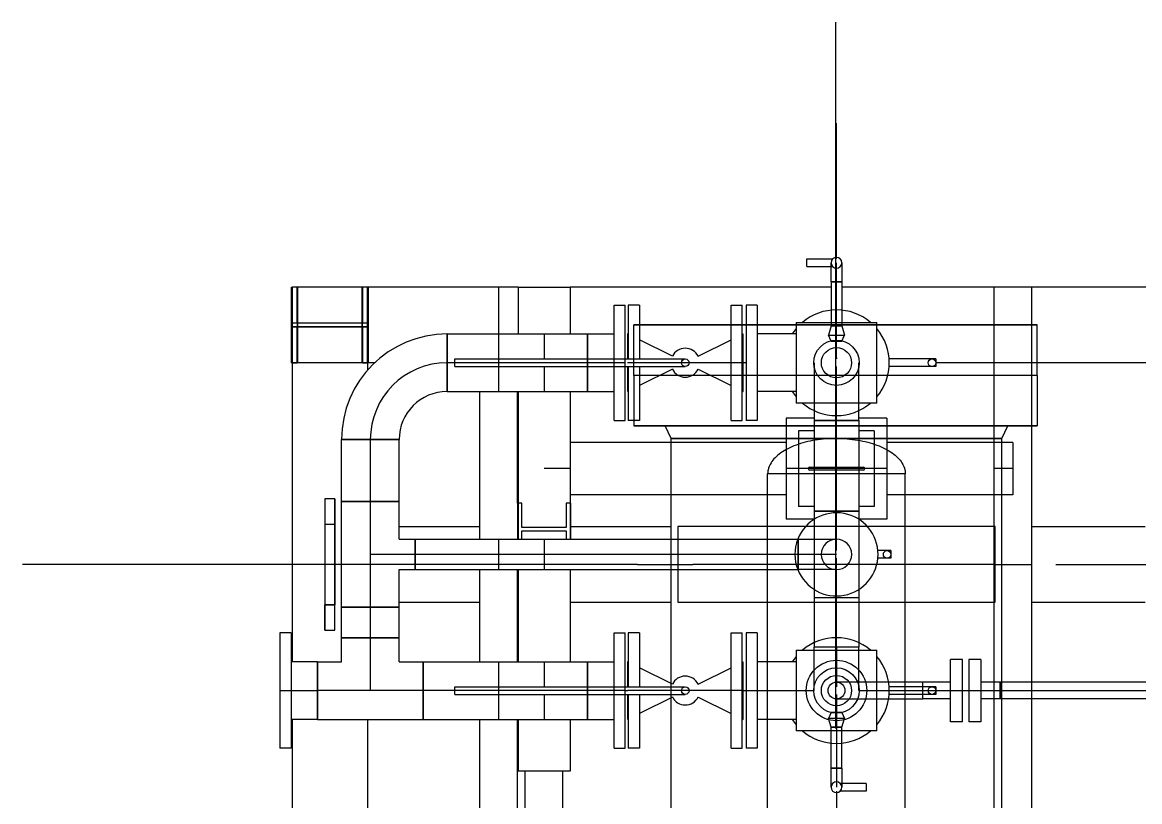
# Model space of a CAD drawing. Header units: inches. Extents: x 295136 to 296247, y 2627183 to 2627409.
# Drawn here: x 295239.568 to 295241.784, y 2627277.012 to 2627278.557 of the extents above; entities that cross this region are included whole.
import ezdxf

# ---------------------------------------------------------------- set-up
doc = ezdxf.new("R2010")
doc.units = ezdxf.units.IN
doc.header["$MEASUREMENT"] = 0
for name, color, linetype in [('EQUIPMENT LAYOUT-EMBED 1_DWG$0$Default', 7, 'Continuous'), ('EQUIPMENT LAYOUT-EMBED 1_DWG$0$DwgTemplate', 7, 'Continuous'), ('Layout', 6, 'Continuous')]:
    doc.layers.add(name, color=color, linetype=linetype)

# ---------------------------------------------------------------- blocks, each defined once
blk = doc.blocks.new('A$C55974CAD')
at = {"layer": 'EQUIPMENT LAYOUT-EMBED 1_DWG$0$Default', "color": 7, "lineweight": 25}
for p, q in [((46.4833, 7.12), (46.4833, 6.9485)), ((46.5167, 6.9485), (46.5167, 7.12)), ((46.4833, 6.9485), (46.5, 6.9485)), ((46.4833, 6.8938), (46.4833, 6.9485)), ((46.5, 6.9485), (46.5167, 6.9485)), ((46.5167, 6.8938), (46.5167, 6.9485)), ((46.4381, 6.8938), (46.5, 6.8938)), ((46.4381, 6.87), (46.4381, 6.8938)), ((46.5, 6.8938), (46.5619, 6.8938)), ((46.5619, 6.87), (46.5619, 6.8938)), ((46.4381, 6.87), (46.5, 6.87)), ((46.5, 6.87), (46.5619, 6.87))]:
    blk.add_line(p, q, dxfattribs=at)
blk.add_circle((46.5, 7.12), 0.0167, dxfattribs=at)
at = {"layer": 'EQUIPMENT LAYOUT-EMBED 1_DWG$0$DwgTemplate', "color": 1, "lineweight": 25}
for p, q in [((46.75, 8.2), (46.75, 8.735)), ((46.75, 7.9559), (46.75, 8.2)), ((47.15, 8.2), (47.15, 8.19)), ((47.15, 8.0362), (47.15, 8.2)), ((47.15, 8.19), (47.2215, 8.19)), ((47.2215, 8.19), (47.2215, 8.06)), ((47.2285, 8.06), (47.2285, 8.19)), ((47.2285, 8.19), (47.3, 8.19)), ((46.4428, 8.05), (45.5221, 8.05)), ((46.6046, 8.05), (46.6046, 8.05)), ((46.8746, 8.05), (46.8746, 8.05)), ((47.3, 8.05), (47.1357, 8.05)), ((47.2215, 8.06), (47.15, 8.06)), ((47.15, 8.06), (47.15, 8.05)), ((47.15, 8.05), (47.3, 8.05)), ((47.3, 8.06), (47.2285, 8.06)), ((46.675, 7.9876), (46.675, 7.8275)), ((46.825, 7.9876), (46.825, 7.8275)), ((46.75, 7.9558), (46.75, 7.9559)), ((46.75, 7.515), (46.75, 7.9558)), ((45.9167, 7.8275), (46.4428, 7.8275)), ((46.5571, 7.8275), (46.7398, 7.8275)), ((46.8002, 7.8275), (47.0928, 7.8275)), ((45.85, 7.7375), (46.34, 7.7375)), ((45.9167, 7.7525), (46.4428, 7.7525)), ((46.4428, 7.7515), (46.34, 7.7515)), ((46.34, 7.6484), (46.34, 7.7515)), ((46.5571, 7.7525), (46.7398, 7.7525)), ((46.7398, 7.7515), (46.5571, 7.7515)), ((46.675, 7.7525), (46.675, 7.7515)), ((46.8716, 7.7528), (46.8002, 7.7528)), ((47.0928, 7.7515), (46.8002, 7.7515)), ((46.8002, 7.744), (46.8164, 7.744)), ((46.8164, 7.744), (46.8164, 7.6559)), ((46.8236, 7.6559), (46.8236, 7.744)), ((46.8236, 7.744), (46.8716, 7.744)), ((46.8716, 7.744), (46.8716, 7.7528)), ((46.8716, 7.7525), (47.0928, 7.7525)), ((47.3, 7.7515), (47.2071, 7.7515)), ((47.3, 7.7515), (47.3, 7.6484)), ((45.85, 7.6625), (46.34, 7.6625)), ((46.4428, 7.6484), (46.34, 7.6484)), ((46.7398, 7.6484), (46.5571, 7.6484)), ((46.675, 7.6484), (46.675, 7.448)), ((46.8164, 7.6559), (46.8002, 7.6559)), ((47.0928, 7.6484), (46.8002, 7.6484)), ((46.8002, 7.6471), (46.8716, 7.6471)), ((46.8716, 7.6559), (46.8236, 7.6559)), ((46.825, 7.6471), (46.825, 7.448)), ((46.8716, 7.6471), (46.8716, 7.6559)), ((46.8884, 7.22), (46.8884, 7.6484)), ((46.9916, 7.22), (46.9916, 7.6484)), ((47.3, 7.6484), (47.2071, 7.6484)), ((46.5, 7.539), (46.5, 7.5345)), ((46.5, 7.3054), (46.5, 7.1644)), ((47.15, 7.2994), (47.15, 7.3054)), ((46.3008, 7.12), (45.84, 7.12)), ((47.3589, 7.1218), (46.425, 7.1218)), ((46.4925, 7.12), (46.4271, 7.12)), ((47.16, 7.12), (47.1575, 7.12)), ((47.16, 7.12), (47.2229, 7.12)), ((47.3558, 7.12), (47.359, 7.12)), ((47.825, 7.1218), (47.3589, 7.1218)), ((47.359, 7.12), (47.625, 7.12)), ((46.5, 7.0755), (46.5, 6.8407)), ((46.8884, 6.77), (46.8884, 7.02)), ((46.9916, 6.77), (46.9916, 7.02)), ((47.15, 6), (47.15, 6.923)), ((46.5, 6.8407), (46.5, 6.8075)), ((45.48, 6.8075), (47.3, 6.8075)), ((46.5, 6.8075), (46.5, 6.7325)), ((46.9916, 6.77), (46.8884, 6.77)), ((45.48, 6.7325), (47.3, 6.7325)), ((46.5, 6.7325), (46.5, 6.46)), ((46.675, 6.7325), (46.675, 6.5075)), ((46.825, 6.7325), (46.825, 6.5075)), ((46.75, 6.685), (46.75, 6.15))]:
    blk.add_line(p, q, dxfattribs=at)
at = {"layer": 'EQUIPMENT LAYOUT-EMBED 1_DWG$0$DwgTemplate', "color": 7, "lineweight": 25}
for p, q in [((46.5, 8.2241), (46.3857, 8.2241)), ((46.3857, 8.2018), (46.3857, 8.2241)), ((46.5, 8.2241), (46.5, 8.1494)), ((46.6143, 8.2241), (46.5, 8.2241)), ((46.6143, 8.2018), (46.6143, 8.2241)), ((46.5, 8.2018), (46.3857, 8.2018)), ((46.4428, 8.1494), (46.4428, 8.2018)), ((46.6143, 8.2018), (46.5, 8.2018)), ((46.5571, 8.1494), (46.5571, 8.2018)), ((47.3, 8.189), (47.15, 8.189)), ((47.15, 8.189), (47.3, 8.189)), ((47.221, 8.05), (47.221, 8.2)), ((47.221, 8.2), (47.221, 8.05)), ((47.229, 8.2), (47.229, 8.05)), ((47.229, 8.2), (47.229, 8.05)), ((46.5, 8.1494), (46.4428, 8.1494)), ((46.4428, 8.1494), (46.5571, 8.1494)), ((46.4428, 8.1494), (46.4428, 7.9401)), ((46.5571, 8.1494), (46.5, 8.1494)), ((46.5, 7.9401), (46.5, 8.1494)), ((46.5, 8.1494), (46.5, 8.1494)), ((46.5, 8.1494), (46.5, 8.1494)), ((46.5571, 8.1494), (46.5571, 8.1019)), ((46.67, 8.135), (46.62, 8.135)), ((46.62, 8.135), (46.67, 8.135)), ((46.62, 8.135), (46.62, 8.115)), ((46.62, 8.135), (46.62, 8.115)), ((46.67, 8.115), (46.67, 8.135)), ((46.67, 8.115), (46.67, 8.135)), ((46.83, 8.135), (46.67, 8.135)), ((46.83, 8.135), (46.67, 8.135)), ((46.67, 8.135), (46.67, 8.115)), ((46.88, 8.135), (46.83, 8.135)), ((46.88, 8.135), (46.83, 8.135)), ((46.83, 8.135), (46.83, 8.115)), ((46.83, 8.135), (46.83, 8.115)), ((46.83, 8.135), (46.83, 8.115)), ((46.88, 8.115), (46.88, 8.135)), ((46.88, 8.115), (46.88, 8.135)), ((46.62, 8.115), (46.67, 8.115)), ((46.62, 8.115), (46.67, 8.115)), ((46.67, 8.115), (46.83, 8.115)), ((46.83, 8.115), (46.67, 8.115)), ((46.83, 8.115), (46.88, 8.115)), ((46.88, 8.115), (46.83, 8.115)), ((46.5571, 8.1019), (46.6046, 8.1019)), ((46.6046, 8.0447), (46.6046, 8.1019)), ((46.6046, 8.1019), (46.6046, 7.9876)), ((46.6046, 8.1019), (46.6653, 8.1019)), ((46.6653, 7.9876), (46.6653, 8.1019)), ((46.6653, 8.1019), (46.8746, 8.1019)), ((46.6653, 8.1019), (46.6653, 7.9876)), ((46.8746, 7.9876), (46.8746, 8.1019)), ((46.8746, 8.1019), (46.8746, 7.9876)), ((46.8746, 8.1019), (46.9976, 8.1019)), ((46.9976, 8.1019), (46.9976, 7.9876)), ((46.9976, 7.9876), (46.9976, 8.1019)), ((47.15, 8.061), (47.3, 8.061)), ((47.3, 8.061), (47.15, 8.061)), ((47.3, 8.049), (47.15, 8.049)), ((47.15, 8.049), (47.3, 8.049)), ((46.6046, 8.0447), (46.5, 8.0447)), ((46.6046, 8.0447), (46.6046, 8.0447)), ((46.6046, 7.9876), (46.6046, 8.0447)), ((46.6653, 8.0447), (46.6046, 8.0447)), ((46.6653, 8.0447), (46.6654, 8.0447)), ((46.8746, 8.0447), (46.6653, 8.0447)), ((46.6654, 8.0447), (46.6654, 8.0447)), ((46.77, 7.9559), (46.77, 8.0447)), ((46.8746, 8.0447), (46.8746, 8.0447)), ((46.9976, 8.0447), (46.8746, 8.0447)), ((46.9976, 8.0447), (46.9976, 8.0447)), ((46.9976, 8.0447), (46.9976, 8.0447)), ((46.5571, 7.9876), (46.5571, 7.9401)), ((46.5571, 7.9876), (46.6046, 7.9876)), ((46.6046, 7.9876), (46.6653, 7.9876)), ((46.6653, 7.9876), (46.7398, 7.9876)), ((46.7398, 7.9876), (46.7398, 7.9559)), ((46.8002, 7.9876), (46.8746, 7.9876)), ((46.8002, 7.9876), (46.8002, 7.9559)), ((46.8746, 7.9876), (46.9976, 7.9876)), ((46.5, 7.9401), (46.4428, 7.9401)), ((46.4428, 7.9401), (46.4428, 7.6137)), ((46.4428, 7.9401), (46.5571, 7.9401)), ((46.5, 7.8772), (46.5, 7.9401)), ((46.5571, 7.9401), (46.5, 7.9401)), ((46.5, 7.9401), (46.5, 7.9401)), ((46.5571, 7.9401), (46.5571, 7.6137)), ((46.7398, 7.9559), (46.8002, 7.9559)), ((46.8002, 7.9558), (46.7398, 7.9558)), ((46.7398, 7.9558), (46.7398, 7.1962)), ((46.77, 7.9558), (46.77, 7.9559)), ((46.77, 7.1962), (46.77, 7.9558)), ((46.8002, 7.9558), (46.8002, 7.1962)), ((47.15, 7.8923), (47.0928, 7.8923)), ((47.0928, 7.8923), (47.0928, 7.6137)), ((47.0928, 7.8923), (47.2071, 7.8923)), ((47.15, 7.8924), (47.15, 7.8924)), ((47.15, 7.8924), (47.15, 7.8923)), ((47.15, 7.8772), (47.15, 7.8923)), ((47.2071, 7.8923), (47.15, 7.8923)), ((47.2071, 7.8923), (47.2071, 7.6137)), ((46.4925, 7.8772), (46.5, 7.8772)), ((46.4925, 7.8772), (46.4925, 7.42)), ((46.5, 7.6137), (46.5, 7.8772)), ((46.5, 7.8772), (46.5075, 7.8772)), ((46.5075, 7.8772), (46.5075, 7.42)), ((47.1425, 7.8772), (47.15, 7.8772)), ((47.1425, 7.8772), (47.1425, 7.42)), ((47.15, 7.8772), (47.1575, 7.8772)), ((47.15, 7.6137), (47.15, 7.8772)), ((47.1575, 7.8772), (47.1575, 7.42)), ((46.4925, 7.6137), (46.4428, 7.6137)), ((46.4428, 7.6137), (46.4925, 7.6137)), ((46.4428, 7.6137), (46.4428, 7.5613)), ((46.5, 7.6137), (46.4925, 7.6137)), ((46.4925, 7.6137), (46.5, 7.6137)), ((46.5075, 7.6137), (46.5, 7.6137)), ((46.5, 7.539), (46.5, 7.6137)), ((46.5, 7.6137), (46.5075, 7.6137)), ((46.5571, 7.6137), (46.5075, 7.6137)), ((46.5075, 7.6137), (46.5571, 7.6137)), ((46.5571, 7.6137), (46.5571, 7.5613)), ((47.0928, 7.6137), (47.1425, 7.6137)), ((47.0928, 7.6137), (47.0928, 7.5613)), ((47.1425, 7.6137), (47.0928, 7.6137)), ((47.1425, 7.6137), (47.15, 7.6137)), ((47.15, 7.6137), (47.1425, 7.6137)), ((47.15, 7.539), (47.15, 7.6137)), ((47.15, 7.6137), (47.1575, 7.6137)), ((47.1575, 7.6137), (47.15, 7.6137)), ((47.1575, 7.6137), (47.2071, 7.6137)), ((47.2071, 7.6137), (47.1575, 7.6137)), ((47.2071, 7.6137), (47.2071, 7.5613)), ((46.3857, 7.5613), (46.4925, 7.5613)), ((46.3857, 7.5613), (46.3857, 7.539)), ((46.4925, 7.5613), (46.5, 7.5613)), ((46.5, 7.5613), (46.5075, 7.5613)), ((46.5075, 7.5613), (46.6143, 7.5613)), ((46.6143, 7.5613), (46.6143, 7.539)), ((47.0357, 7.5613), (47.1425, 7.5613)), ((47.0357, 7.5613), (47.0357, 7.539)), ((47.1425, 7.5613), (47.15, 7.5613)), ((47.15, 7.5613), (47.1575, 7.5613)), ((47.1575, 7.5613), (47.2643, 7.5613)), ((47.2643, 7.5613), (47.2643, 7.539)), ((46.3857, 7.539), (46.4925, 7.539)), ((46.4925, 7.539), (46.5, 7.539)), ((46.5, 7.539), (46.5075, 7.539)), ((46.5075, 7.539), (46.6143, 7.539)), ((47.0357, 7.539), (47.1425, 7.539)), ((47.1425, 7.539), (47.15, 7.539)), ((47.15, 7.539), (47.1575, 7.539)), ((47.1575, 7.539), (47.2643, 7.539)), ((46.4925, 7.533), (46.3857, 7.533)), ((46.3857, 7.5107), (46.3857, 7.533)), ((46.4925, 7.5345), (46.4428, 7.5345)), ((46.4436, 7.533), (46.4428, 7.5345)), ((46.5, 7.3054), (46.5, 7.5345)), ((46.5571, 7.5345), (46.5075, 7.5345)), ((46.6143, 7.533), (46.5075, 7.533)), ((46.5564, 7.533), (46.5571, 7.5345)), ((46.6143, 7.5107), (46.6143, 7.533)), ((47.1425, 7.533), (47.0357, 7.533)), ((47.0357, 7.5107), (47.0357, 7.533)), ((47.125, 7.5218), (47.0357, 7.5218)), ((47.1425, 7.5345), (47.0928, 7.5345)), ((47.0936, 7.533), (47.0928, 7.5345)), ((47.125, 7.4701), (47.125, 7.5218)), ((47.125, 7.4701), (47.125, 7.5218)), ((47.125, 7.5218), (47.225, 7.5218)), ((47.15, 7.3054), (47.15, 7.5345)), ((47.2071, 7.5345), (47.1575, 7.5345)), ((47.2643, 7.533), (47.1575, 7.533)), ((47.2064, 7.533), (47.2071, 7.5345)), ((47.225, 7.5218), (47.225, 6.7218)), ((47.225, 6.7218), (47.225, 7.5218)), ((47.2643, 7.5107), (47.2643, 7.533)), ((46.4925, 7.5107), (46.3857, 7.5107)), ((46.4872, 7.4456), (46.4547, 7.5107)), ((46.6143, 7.5107), (46.5075, 7.5107)), ((46.5128, 7.4456), (46.5453, 7.5107)), ((47.1425, 7.5107), (47.0357, 7.5107)), ((47.1372, 7.4456), (47.1047, 7.5107)), ((47.2643, 7.5107), (47.1575, 7.5107)), ((47.1628, 7.4456), (47.1953, 7.5107)), ((46.486, 7.448), (46.514, 7.448)), ((46.7398, 7.448), (46.8002, 7.448)), ((46.8884, 7.448), (46.9916, 7.448)), ((46.675, 7.435), (46.675, 6.805)), ((46.675, 7.435), (46.675, 6.805)), ((46.825, 7.435), (46.675, 7.435)), ((46.825, 7.435), (46.675, 7.435)), ((46.825, 6.805), (46.825, 7.435)), ((46.825, 6.805), (46.825, 7.435)), ((47.125, 7.406), (47.125, 7.4339)), ((47.125, 7.406), (47.125, 7.4339)), ((46.4872, 7.3944), (46.4547, 7.3292)), ((46.5128, 7.3944), (46.5453, 7.3292)), ((47.1372, 7.3944), (47.1047, 7.3292)), ((47.1628, 7.3944), (47.1953, 7.3292)), ((47.125, 7.3054), (47.125, 7.3699)), ((47.125, 7.3054), (47.125, 7.3699)), ((46.3857, 7.3292), (46.5, 7.3292)), ((46.3857, 7.3292), (46.3857, 7.3069)), ((46.5, 7.3292), (46.6143, 7.3292)), ((46.6143, 7.3292), (46.6143, 7.3069)), ((47.0357, 7.3292), (47.15, 7.3292)), ((47.0357, 7.3292), (47.0357, 7.3069)), ((47.15, 7.3292), (47.2643, 7.3292)), ((47.2643, 7.3292), (47.2643, 7.3069)), ((46.3857, 7.3069), (46.5, 7.3069)), ((46.4436, 7.3069), (46.4428, 7.3054)), ((46.4428, 7.3054), (46.5571, 7.3054)), ((46.5, 7.3069), (46.6143, 7.3069)), ((46.5564, 7.3069), (46.5571, 7.3054)), ((47.0357, 7.3069), (47.15, 7.3069)), ((47.0936, 7.3069), (47.0928, 7.3054)), ((47.0928, 7.3054), (47.2071, 7.3054)), ((47.125, 7.0182), (47.125, 7.2994)), ((47.125, 7.0182), (47.125, 7.2994)), ((47.15, 7.3069), (47.2643, 7.3069)), ((47.2064, 7.3069), (47.2071, 7.3054)), ((44.37, 7.2565), (46.93, 7.2565)), ((46.93, 6.9835), (46.93, 7.2565)), ((46.93, 6.9835), (46.93, 7.2565)), ((47, 7.02), (47, 7.22)), ((47, 7.22), (47, 7.12)), ((47.025, 7.02), (47.025, 7.22)), ((47.025, 7.22), (47.025, 7.02)), ((46.7398, 7.1962), (46.8002, 7.1962)), ((46.7398, 7.12), (46.7398, 7.1962)), ((46.8002, 7.1962), (46.7398, 7.1962)), ((46.77, 7.1962), (46.77, 7.1962)), ((46.77, 7.1962), (46.77, 7.1962)), ((46.77, 7.12), (46.77, 7.1962)), ((46.8002, 7.1962), (46.8002, 7.12)), ((46.5, 7.1644), (46.5858, 7.1644)), ((46.5858, 7.0755), (46.5858, 7.1644)), ((46.5858, 7.0755), (46.5858, 7.1644)), ((46.5949, 7.1644), (46.5858, 7.1644)), ((46.6841, 7.1644), (46.5949, 7.1644)), ((46.6841, 7.0755), (46.6841, 7.1644)), ((46.6842, 7.1644), (46.6842, 7.12)), ((46.7004, 7.1644), (46.6842, 7.1644)), ((46.8396, 7.1644), (46.7004, 7.1644)), ((46.8558, 7.1644), (46.8396, 7.1644)), ((46.8558, 7.0755), (46.8558, 7.1644)), ((46.937, 7.1644), (46.8558, 7.1644)), ((46.8558, 7.1644), (46.8558, 7.12)), ((46.943, 7.1644), (46.937, 7.1644)), ((47.0357, 7.1644), (46.943, 7.1644)), ((47.0357, 7.0755), (47.0357, 7.1644)), ((47.0357, 7.1644), (47.0357, 7.12)), ((47.0551, 7.1644), (47.0357, 7.1644)), ((47.15, 7.1644), (47.0551, 7.1644)), ((47.3408, 7.179), (47.3558, 7.179)), ((47.3408, 7.179), (47.3408, 7.1306)), ((47.3558, 7.179), (47.3558, 7.1276)), ((46.3083, 7.1306), (46.3464, 7.1306)), ((46.3464, 7.12), (46.3083, 7.12)), ((46.3464, 7.1093), (46.3464, 7.1306)), ((46.3464, 7.1306), (46.3464, 7.1093)), ((46.3464, 7.1306), (46.3958, 7.1306)), ((46.3464, 7.12), (46.3464, 7.12)), ((46.3464, 7.12), (46.3464, 7.12)), ((46.3952, 7.12), (46.3464, 7.12)), ((46.4271, 7.12), (46.3952, 7.12)), ((46.3958, 7.1306), (46.4271, 7.1306)), ((46.4271, 7.1306), (46.4449, 7.136)), ((46.4271, 7.12), (46.4271, 7.1306)), ((46.4271, 7.1306), (46.4271, 7.1093)), ((46.4271, 7.12), (46.4271, 7.12)), ((46.4271, 7.12), (46.4271, 7.12)), ((46.4271, 7.1093), (46.4271, 7.12)), ((46.4449, 7.12), (46.4449, 7.136)), ((46.4568, 7.1306), (46.4449, 7.136)), ((46.4449, 7.104), (46.4449, 7.12)), ((46.4568, 7.12), (46.4568, 7.1306)), ((46.4568, 7.1093), (46.4568, 7.12)), ((46.4833, 7.12), (46.4833, 6.9485)), ((46.5858, 7.12), (46.5075, 7.12)), ((46.5167, 6.9485), (46.5167, 7.12)), ((46.5858, 7.12), (46.5858, 7.12)), ((46.5858, 7.12), (46.6048, 7.12)), ((46.6048, 7.12), (46.6841, 7.12)), ((46.6841, 7.12), (46.6842, 7.12)), ((46.6842, 7.12), (46.6874, 7.12)), ((46.6842, 7.12), (46.6842, 7.0755)), ((46.6874, 7.12), (46.7625, 7.12)), ((46.7775, 7.12), (46.8525, 7.12)), ((46.8525, 7.12), (46.8558, 7.12)), ((46.8558, 7.12), (46.937, 7.12)), ((46.8558, 7.12), (46.8558, 7.12)), ((46.8558, 7.12), (46.8558, 7.12)), ((46.8558, 7.12), (46.8558, 7.0755)), ((46.937, 7.12), (46.943, 7.12)), ((46.943, 7.12), (47.0357, 7.12)), ((47, 7.12), (47, 7.02)), ((47.0357, 7.12), (47.0357, 7.12)), ((47.0357, 7.12), (47.0357, 7.12)), ((47.0357, 7.12), (47.0452, 7.12)), ((47.0357, 7.12), (47.0357, 7.0755)), ((47.0452, 7.12), (47.1425, 7.12)), ((47.1931, 7.1306), (47.205, 7.136)), ((47.1931, 7.1306), (47.1931, 7.12)), ((47.1931, 7.12), (47.1931, 7.1093)), ((47.205, 7.136), (47.205, 7.12)), ((47.2229, 7.1306), (47.205, 7.136)), ((47.205, 7.12), (47.205, 7.104)), ((47.2229, 7.1306), (47.2229, 7.12)), ((47.2229, 7.12), (47.2229, 7.1306)), ((47.2542, 7.1306), (47.2229, 7.1306)), ((47.2229, 7.12), (47.2229, 7.12)), ((47.2229, 7.12), (47.2229, 7.12)), ((47.2229, 7.12), (47.2229, 7.1093)), ((47.2229, 7.12), (47.2548, 7.12)), ((47.2229, 7.1093), (47.2229, 7.12)), ((47.3102, 7.1306), (47.2542, 7.1306)), ((47.2548, 7.12), (47.3102, 7.12)), ((47.3102, 7.1306), (47.3102, 7.1093)), ((47.3102, 7.1306), (47.3483, 7.1306)), ((47.3102, 7.12), (47.3102, 7.1306)), ((47.3103, 7.12), (47.3102, 7.12)), ((47.3102, 7.12), (47.3483, 7.12)), ((47.3102, 7.1093), (47.3102, 7.12)), ((47.3103, 7.12), (47.3103, 7.12)), ((47.3408, 7.1306), (47.3408, 7.1276)), ((46.3008, 7.061), (46.3008, 7.1124)), ((46.3464, 7.1093), (46.3083, 7.1093)), ((46.3158, 7.1093), (46.3158, 7.1124)), ((46.3158, 7.061), (46.3158, 7.1093)), ((46.3464, 7.1093), (46.3958, 7.1093)), ((46.3958, 7.1093), (46.4271, 7.1093)), ((46.4271, 7.1093), (46.4449, 7.104)), ((46.4568, 7.1093), (46.4449, 7.104)), ((47.1931, 7.1093), (47.205, 7.104)), ((47.2229, 7.1093), (47.205, 7.104)), ((47.2542, 7.1093), (47.2229, 7.1093)), ((47.3102, 7.1093), (47.2542, 7.1093)), ((47.3483, 7.1093), (47.3102, 7.1093)), ((46.5, 7.0755), (46.5858, 7.0755)), ((46.5949, 7.0755), (46.5858, 7.0755)), ((46.6841, 7.0755), (46.5949, 7.0755)), ((46.7004, 7.0755), (46.6842, 7.0755)), ((46.8396, 7.0755), (46.7004, 7.0755)), ((46.8558, 7.0755), (46.8396, 7.0755)), ((46.937, 7.0755), (46.8558, 7.0755)), ((46.943, 7.0755), (46.937, 7.0755)), ((47.0357, 7.0755), (46.943, 7.0755)), ((47.0357, 7.0755), (47.0551, 7.0755)), ((47.0551, 7.0755), (47.15, 7.0755)), ((46.3158, 7.061), (46.3008, 7.061)), ((46.7625, 7.012), (46.7625, 7.0378)), ((46.7775, 7.012), (46.7775, 7.0378)), ((46.4925, 6.923), (46.4925, 7.0155)), ((46.5075, 6.923), (46.5075, 7.0155)), ((46.77, 7.012), (46.7625, 7.012)), ((46.7775, 7.012), (46.77, 7.012)), ((47.1425, 6.923), (47.1425, 7.0155)), ((47.1575, 6.923), (47.1575, 7.0155)), ((44.37, 6.9835), (46.93, 6.9835)), ((46.4833, 6.9485), (46.5, 6.9485)), ((46.4833, 6.8938), (46.4833, 6.9485)), ((46.5, 6.9485), (46.5167, 6.9485)), ((46.5167, 6.8938), (46.5167, 6.9485)), ((46.5, 6.923), (46.4925, 6.923)), ((46.5075, 6.923), (46.5, 6.923)), ((47.15, 6.923), (47.1425, 6.923)), ((47.1575, 6.923), (47.15, 6.923)), ((46.4381, 6.8938), (46.5, 6.8938)), ((46.4381, 6.87), (46.4381, 6.8938)), ((46.5, 6.8938), (46.5619, 6.8938)), ((46.5619, 6.87), (46.5619, 6.8938)), ((46.4381, 6.87), (46.5, 6.87)), ((46.5, 6.8573), (46.4381, 6.8573)), ((46.4381, 6.8335), (46.4381, 6.8573)), ((46.5, 6.87), (46.5619, 6.87)), ((46.5619, 6.8573), (46.5, 6.8573)), ((46.5619, 6.8335), (46.5619, 6.8573)), ((46.5, 6.8335), (46.4381, 6.8335)), ((46.4833, 6.7953), (46.4833, 6.8335)), ((46.5619, 6.8335), (46.5, 6.8335)), ((46.5167, 6.7953), (46.5167, 6.8335)), ((46.675, 6.805), (46.825, 6.805)), ((46.675, 6.805), (46.825, 6.805)), ((47, 6.792), (47, 6.8075)), ((47, 6.8075), (47, 6.792)), ((47.025, 6.7325), (47.025, 6.8075)), ((47.025, 6.8075), (47.025, 6.7325)), ((47.125, 6.7325), (47.125, 6.8075)), ((47.125, 6.7325), (47.125, 6.8075)), ((45.5107, 6.792), (47, 6.792)), ((46.5, 6.7953), (46.4833, 6.7953)), ((46.4833, 6.7953), (46.5167, 6.7953)), ((46.4833, 6.7325), (46.4833, 6.7953)), ((46.5167, 6.7953), (46.5, 6.7953)), ((46.5167, 6.7325), (46.5167, 6.7953)), ((47, 6.792), (47.025, 6.78)), ((46.4833, 6.3181), (46.4833, 6.7325)), ((46.5167, 6.3181), (46.5167, 6.7325)), ((47.15, 6.7218), (47.225, 6.7218))]:
    blk.add_line(p, q, dxfattribs=at)
at = {"layer": 'EQUIPMENT LAYOUT-EMBED 1_DWG$0$DwgTemplate', "color": 5, "lineweight": 25}
for p, q in [((47.15, 8.2), (47.15, 8.201)), ((47.15, 8.201), (47.15, 8.2)), ((47.15, 8.201), (47.3, 8.201)), ((47.3, 8.201), (47.15, 8.201)), ((47.3, 8.201), (47.3, 8.2)), ((47.3, 8.201), (47.3, 8.2)), ((47.025, 7.22), (47.025, 7.5218)), ((47.025, 7.5218), (47.025, 7.22)), ((47.0357, 7.5218), (47.025, 7.5218)), ((47.125, 7.4339), (47.125, 7.4701)), ((47.125, 7.4339), (47.125, 7.4701)), ((45.7841, 7.448), (46.486, 7.448)), ((46.514, 7.448), (46.7398, 7.448)), ((46.8002, 7.448), (46.8884, 7.448)), ((46.9916, 7.448), (47, 7.448)), ((47, 7.448), (47.025, 7.46)), ((47, 7.22), (47, 7.448)), ((47, 7.448), (47, 7.22)), ((47.125, 7.3699), (47.125, 7.406)), ((47.125, 7.3699), (47.125, 7.406)), ((46.5, 7.2994), (46.3857, 7.2994)), ((46.3857, 7.2772), (46.3857, 7.2994)), ((46.6143, 7.2994), (46.5, 7.2994)), ((46.6143, 7.2772), (46.6143, 7.2994)), ((47.15, 7.2994), (47.0357, 7.2994)), ((47.0357, 7.2772), (47.0357, 7.2994)), ((47.125, 7.2994), (47.125, 7.3054)), ((47.125, 7.2994), (47.125, 7.3054)), ((47.2643, 7.2994), (47.15, 7.2994)), ((47.2643, 7.2772), (47.2643, 7.2994)), ((46.5, 7.2772), (46.3857, 7.2772)), ((46.4428, 7.2), (46.4428, 7.2772)), ((46.6143, 7.2772), (46.5, 7.2772)), ((46.5571, 7.2), (46.5571, 7.2772)), ((47.15, 7.2772), (47.0357, 7.2772)), ((47.0928, 7.2), (47.0928, 7.2772)), ((47.2643, 7.2772), (47.15, 7.2772)), ((47.2071, 7.2), (47.2071, 7.2772)), ((46.58, 7.2), (46.42, 7.2)), ((46.42, 7.04), (46.42, 7.2)), ((46.58, 7.2), (46.58, 7.04)), ((47.23, 7.2), (47.07, 7.2)), ((47.07, 7.04), (47.07, 7.2)), ((47.23, 7.2), (47.23, 7.04)), ((46.42, 7.04), (46.58, 7.04)), ((47.07, 7.04), (47.23, 7.04)), ((47, 6.8075), (47, 7.02)), ((47, 7.02), (47, 6.8075)), ((47.025, 6.8075), (47.025, 7.02)), ((47.025, 7.02), (47.025, 6.8075)), ((47.125, 6.8075), (47.125, 7.0182)), ((47.125, 6.8075), (47.125, 7.0182)), ((47.025, 6.7218), (47.025, 6.7325)), ((47.025, 6.7325), (47.025, 6.7218)), ((47.125, 6.7218), (47.025, 6.7218)), ((47.125, 6.7218), (47.125, 6.7325)), ((47.125, 6.7218), (47.125, 6.7325)), ((47.125, 6.7218), (47.15, 6.7218))]:
    blk.add_line(p, q, dxfattribs=at)
at = {"layer": 'EQUIPMENT LAYOUT-EMBED 1_DWG$0$DwgTemplate', "color": 54, "lineweight": 25}
for p, q in [((46.4428, 8.2), (37.1, 8.2)), ((47.3, 8.2), (46.5571, 8.2)), ((47.3, 7.7515), (47.3, 8.2)), ((47.3, 7.1306), (47.3, 7.6484)), ((47.3, 6), (47.3, 7.1093))]:
    blk.add_line(p, q, dxfattribs=at)
at = {"layer": 'EQUIPMENT LAYOUT-EMBED 1_DWG$0$DwgTemplate', "color": 9, "lineweight": 25}
for p, q in [((46.4428, 7.79), (46.5571, 7.79)), ((46.7398, 7.79), (46.8002, 7.79)), ((47.0928, 7.79), (47.3, 7.79)), ((46.94, 7.6484), (46.94, 7.7)), ((46.75, 7.515), (46.75, 7.405)), ((46.75, 6.805), (46.75, 7.405)), ((46.94, 7.02), (46.94, 7.22)), ((46.75, 6.805), (46.75, 6.7325)), ((46.94, 6.77), (46.94, 6.8075))]:
    blk.add_line(p, q, dxfattribs=at)
at = {"layer": 'EQUIPMENT LAYOUT-EMBED 1_DWG$0$DwgTemplate', "color": 3, "lineweight": 25}
for p, q in [((46.4925, 7.7), (46.4428, 7.7)), ((46.5571, 7.7), (46.5075, 7.7)), ((46.8002, 7.7), (46.7398, 7.7)), ((47.1425, 7.7), (47.0928, 7.7)), ((47.2071, 7.7), (47.1575, 7.7)), ((46.84, 7.1644), (46.84, 7.22)), ((47.04, 7.22), (46.84, 7.22)), ((47.04, 7.1644), (47.04, 7.22)), ((47.015, 7.195), (46.865, 7.195)), ((46.865, 7.1644), (46.865, 7.195)), ((47.015, 7.1644), (47.015, 7.195)), ((46.937, 7.067), (46.937, 7.173)), ((46.943, 7.173), (46.943, 7.067)), ((46.84, 7.02), (46.84, 7.0755)), ((46.865, 7.045), (46.865, 7.0755)), ((47.015, 7.045), (47.015, 7.0755)), ((47.04, 7.02), (47.04, 7.0755)), ((47.015, 7.045), (46.865, 7.045)), ((47.04, 7.02), (46.84, 7.02))]:
    blk.add_line(p, q, dxfattribs=at)
at = {"layer": 'EQUIPMENT LAYOUT-EMBED 1_DWG$0$DwgTemplate', "color": 7, "lineweight": 25}
for centre, radius in [((46.5, 7.42), 0.0075), ((47.15, 7.42), 0.0075), ((46.5, 7.12), 0.06), ((46.5, 7.12), 0.06), ((46.5, 7.12), 0.0167), ((46.77, 7.0195), 0.0075), ((46.5, 6.9305), 0.0075), ((47.15, 6.9305), 0.0075)]:
    blk.add_circle(centre, radius, dxfattribs=at)
at = {"layer": 'EQUIPMENT LAYOUT-EMBED 1_DWG$0$DwgTemplate', "color": 5, "lineweight": 25}
for centre, radius in [((46.5, 7.12), 0.045), ((47.15, 7.12), 0.045), ((46.5, 7.12), 0.03), ((47.15, 7.12), 0.03)]:
    blk.add_circle(centre, radius, dxfattribs=at)
at = {"layer": 'EQUIPMENT LAYOUT-EMBED 1_DWG$0$DwgTemplate', "color": 7, "lineweight": 25}
for centre, radius, start, end in [((46.9976, 7.8923), 0.2095, 0, 90), ((46.9976, 7.8923), 0.1524, 0, 90), ((46.9976, 7.8923), 0.0953, 0, 90), ((46.5, 7.42), 0.0286, 116.5142, 243.4858), ((46.5, 7.42), 0.0286, 296.5142, 63.4858), ((47.15, 7.42), 0.0286, 116.5142, 243.4858), ((47.15, 7.42), 0.0286, 296.5142, 63.4858), ((46.77, 7.12), 0.0825, 111.4313, 270), ((46.77, 7.12), 0.0825, 68.5687, 111.4313), ((46.77, 7.12), 0.0825, 270, 68.5687), ((46.77, 7.12), 0.0302, 0, 180), ((46.3083, 7.12), 0.0107, 90, 270), ((46.3083, 7.12), 0.0107, 90, 270), ((46.3083, 7.12), 0.0107, 270, 90), ((46.77, 7.12), 0.0302, 180, 0), ((46.77, 7.12), 0.0302, 180, 270), ((46.77, 7.12), 0.0302, 270, 0), ((47.3483, 7.12), 0.0107, 90, 270), ((47.3483, 7.12), 0.0107, 270, 90), ((47.3483, 7.12), 0.0107, 270, 90)]:
    blk.add_arc(centre, radius, start, end, dxfattribs=at)
at = {"layer": 'EQUIPMENT LAYOUT-EMBED 1_DWG$0$DwgTemplate', "color": 5, "lineweight": 25}
for centre, start, end in [((46.5, 7.12), 123.0557, 130.2226), ((46.5, 7.12), 49.7774, 56.9443), ((47.15, 7.12), 123.0557, 130.2226), ((47.15, 7.12), 49.7774, 56.9443), ((46.5, 7.12), 139.7774, 180), ((46.5, 7.12), 319.7774, 40.2226), ((47.15, 7.12), 139.7774, 180), ((47.15, 7.12), 319.7774, 40.2226), ((46.5, 7.12), 180, 220.2226), ((47.15, 7.12), 180, 220.2226), ((46.5, 7.12), 229.7774, 310.2226), ((47.15, 7.12), 229.7774, 310.2226)]:
    blk.add_arc(centre, 0.1048, start, end, dxfattribs=at)
at = {"layer": 'EQUIPMENT LAYOUT-EMBED 1_DWG$0$DwgTemplate', "color": 3, "lineweight": 25}
for centre, start, end in [((46.94, 7.173), 0, 180), ((46.94, 7.067), 180, 0)]:
    blk.add_arc(centre, 0.003, start, end, dxfattribs=at)
at = {"layer": 'EQUIPMENT LAYOUT-EMBED 1_DWG$0$DwgTemplate', "color": 7, "lineweight": 25}
for points in [[(46.9374, 7.2557), (46.9349, 7.2562), (46.9325, 7.2565), (46.93, 7.2565)], [(46.9516, 7.2498), (46.947, 7.2527), (46.9422, 7.2547), (46.9374, 7.2557)], [(46.9711, 7.2304), (46.9652, 7.2388), (46.9586, 7.2454), (46.9516, 7.2498)], [(46.9866, 7.2002), (46.9823, 7.2118), (46.9771, 7.222), (46.9711, 7.2304)], [(46.9966, 7.1622), (46.9943, 7.1757), (46.9909, 7.1886), (46.9866, 7.2002)], [(47, 7.12), (47, 7.1343), (46.9988, 7.1486), (46.9966, 7.1622)], [(47, 7.12), (47, 7.1057), (46.9988, 7.0914), (46.9966, 7.0778)], [(46.9966, 7.0778), (46.9943, 7.0642), (46.9909, 7.0513), (46.9866, 7.0397)], [(46.9866, 7.0397), (46.9823, 7.0282), (46.9771, 7.0179), (46.9711, 7.0095)], [(46.9711, 7.0095), (46.9652, 7.0011), (46.9586, 6.9946), (46.9516, 6.9902)], [(46.9374, 6.9842), (46.9349, 6.9837), (46.9325, 6.9835), (46.93, 6.9835)], [(46.9516, 6.9902), (46.947, 6.9872), (46.9422, 6.9852), (46.9374, 6.9842)]]:
    blk.add_open_spline(points, degree=3, dxfattribs=at)

msp = doc.modelspace()

# ---------------------------------------------------------------- block references
at = {"layer": 'Layout', "rotation": 90}
msp.add_blockref('A$C55974CAD', (295248.3027, 2627230.7321), dxfattribs=at)

doc.saveas('drawing.dxf')
